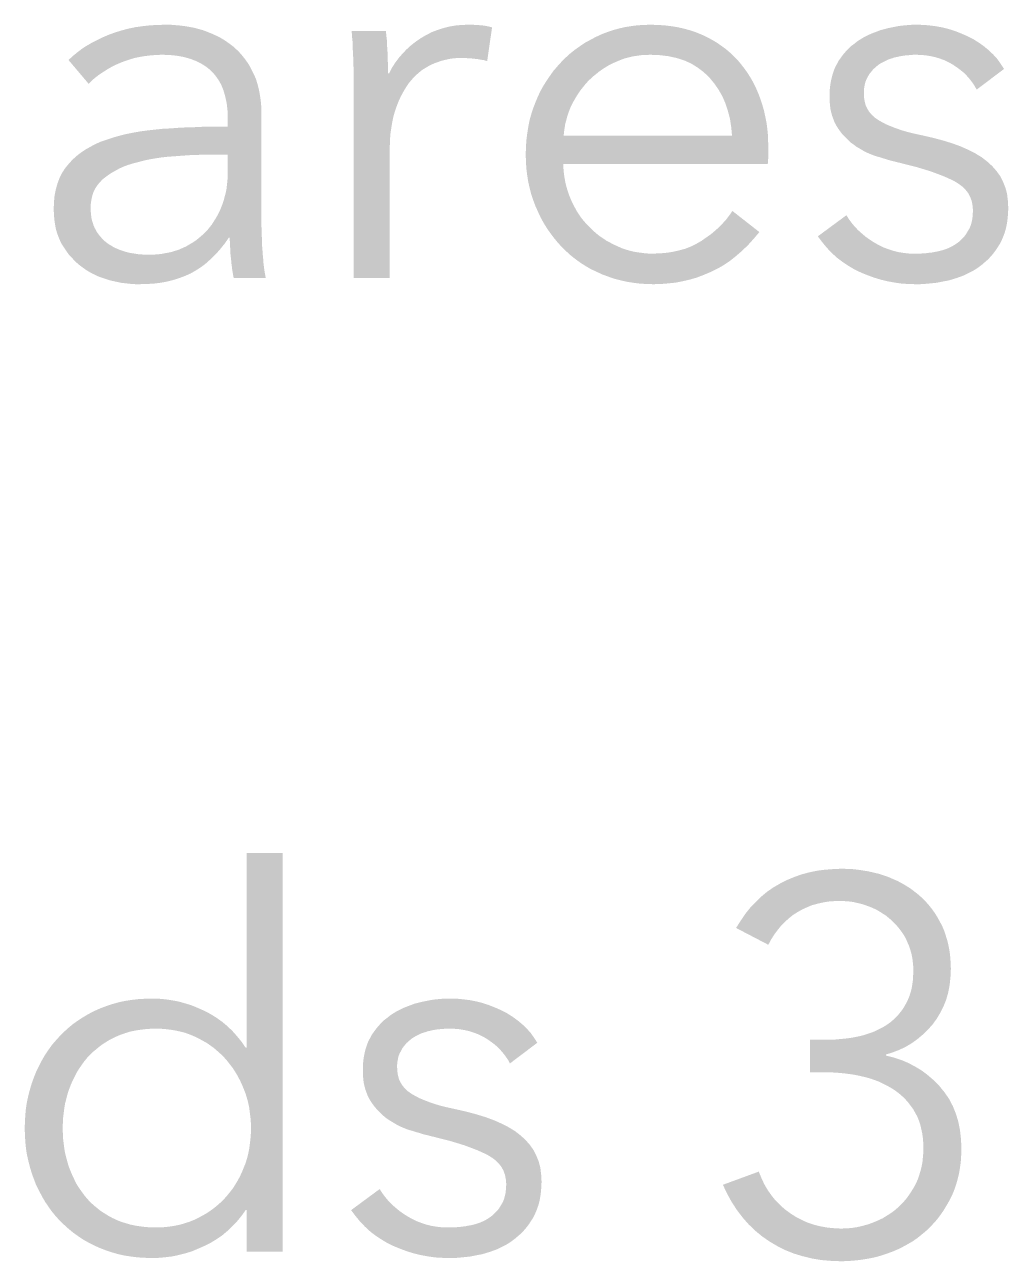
# Model space of a CAD drawing. Header units: millimetres. Extents: x 6 to 297, y 55 to 451.
# Drawn here: x 224.09 to 228.94, y 249.15 to 255.25 of the extents above; entities that cross this region are included whole.
import ezdxf

# ---------------------------------------------------------------- set-up
doc = ezdxf.new("R2010")
doc.units = ezdxf.units.MM
doc.layers.add('RASTER', color=7, linetype='Continuous')

msp = doc.modelspace()

# ---------------------------------------------------------------- hatches: boundary and pattern name
at = {"layer": 'RASTER'}
h = msp.add_hatch(color=7, dxfattribs=at)
h.paths.add_polyline_path([(225.091, 254.785), (225.09, 254.824), (225.086, 254.859), (225.079, 254.893), (225.07, 254.924), (225.059, 254.952), (225.044, 254.978), (225.027, 255.001), (225.008, 255.022), (224.986, 255.04), (224.961, 255.056), (224.935, 255.069), (224.906, 255.08), (224.874, 255.089), (224.841, 255.095), (224.804, 255.099), (224.766, 255.1), (224.739, 255.099), (224.712, 255.097), (224.686, 255.094), (224.661, 255.09), (224.636, 255.085), (224.611, 255.078), (224.587, 255.07), (224.563, 255.061), (224.54, 255.051), (224.518, 255.04), (224.497, 255.028), (224.477, 255.015), (224.457, 255.002), (224.439, 254.988), (224.421, 254.973), (224.405, 254.957), (224.306, 255.074), (224.325, 255.092), (224.347, 255.11), (224.369, 255.127), (224.393, 255.143), (224.419, 255.158), (224.446, 255.172), (224.475, 255.186), (224.505, 255.199), (224.536, 255.21), (224.568, 255.22), (224.602, 255.229), (224.636, 255.236), (224.672, 255.241), (224.708, 255.245), (224.746, 255.247), (224.784, 255.248), (224.809, 255.248), (224.833, 255.246), (224.856, 255.244), (224.88, 255.241), (224.903, 255.237), (224.925, 255.233), (224.947, 255.227), (224.969, 255.221), (224.99, 255.213), (225.01, 255.205), (225.03, 255.196), (225.049, 255.187), (225.068, 255.176), (225.086, 255.164), (225.103, 255.152), (225.12, 255.139), (225.135, 255.125), (225.15, 255.11), (225.164, 255.094), (225.177, 255.077), (225.19, 255.059), (225.201, 255.041), (225.211, 255.021), (225.221, 255.001), (225.23, 254.98), (225.237, 254.958), (225.243, 254.935), (225.248, 254.911), (225.252, 254.886), (225.255, 254.86), (225.257, 254.834), (225.257, 254.806), (225.257, 254.273), (225.257, 254.255), (225.258, 254.238), (225.258, 254.22), (225.259, 254.201), (225.259, 254.183), (225.26, 254.165), (225.261, 254.146), (225.263, 254.127), (225.264, 254.109), (225.266, 254.091), (225.267, 254.074), (225.269, 254.058), (225.271, 254.042), (225.273, 254.027), (225.276, 254.013), (225.278, 254), (225.12, 254), (225.118, 254.011), (225.116, 254.023), (225.114, 254.034), (225.112, 254.046), (225.111, 254.058), (225.109, 254.071), (225.108, 254.083), (225.107, 254.096), (225.105, 254.109), (225.104, 254.122), (225.103, 254.135), (225.103, 254.148), (225.102, 254.16), (225.102, 254.173), (225.101, 254.185), (225.101, 254.198), (225.096, 254.198), (225.075, 254.168), (225.053, 254.141), (225.031, 254.116), (225.007, 254.093), (224.984, 254.072), (224.959, 254.053), (224.934, 254.037), (224.908, 254.022), (224.881, 254.01), (224.852, 253.999), (224.823, 253.99), (224.792, 253.982), (224.759, 253.976), (224.726, 253.972), (224.691, 253.97), (224.654, 253.969), (224.637, 253.969), (224.619, 253.97), (224.601, 253.972), (224.583, 253.974), (224.565, 253.976), (224.547, 253.98), (224.528, 253.984), (224.51, 253.988), (224.492, 253.994), (224.474, 254), (224.456, 254.006), (224.439, 254.014), (224.422, 254.022), (224.406, 254.031), (224.39, 254.041), (224.375, 254.052), (224.36, 254.063), (224.345, 254.076), (224.332, 254.089), (224.319, 254.103), (224.306, 254.117), (224.295, 254.133), (224.284, 254.149), (224.273, 254.166), (224.264, 254.184), (224.256, 254.203), (224.249, 254.223), (224.243, 254.244), (224.239, 254.266), (224.236, 254.289), (224.234, 254.313), (224.233, 254.338), (224.234, 254.372), (224.237, 254.405), (224.243, 254.435), (224.251, 254.464), (224.261, 254.491), (224.273, 254.516), (224.288, 254.539), (224.305, 254.56), (224.323, 254.58), (224.343, 254.599), (224.365, 254.616), (224.388, 254.632), (224.413, 254.646), (224.439, 254.66), (224.466, 254.672), (224.496, 254.682), (224.526, 254.692), (224.558, 254.701), (224.59, 254.709), (224.624, 254.716), (224.659, 254.722), (224.695, 254.727), (224.732, 254.731), (224.77, 254.735), (224.809, 254.737), (224.848, 254.74), (224.888, 254.742), (224.928, 254.743), (224.968, 254.745), (225.009, 254.745), (225.05, 254.746), (225.091, 254.746)])
h.paths.add_polyline_path([(225.039, 254.608), (225.012, 254.608), (224.984, 254.608), (224.957, 254.607), (224.929, 254.606), (224.902, 254.605), (224.874, 254.603), (224.847, 254.601), (224.819, 254.599), (224.792, 254.597), (224.765, 254.594), (224.739, 254.59), (224.714, 254.586), (224.689, 254.581), (224.665, 254.575), (224.642, 254.569), (224.619, 254.563), (224.597, 254.556), (224.576, 254.548), (224.556, 254.539), (224.538, 254.529), (224.52, 254.519), (224.503, 254.508), (224.487, 254.496), (224.472, 254.484), (224.459, 254.47), (224.447, 254.455), (224.437, 254.44), (224.429, 254.423), (224.423, 254.405), (224.419, 254.387), (224.416, 254.367), (224.415, 254.346), (224.415, 254.33), (224.417, 254.315), (224.418, 254.3), (224.421, 254.286), (224.425, 254.273), (224.429, 254.26), (224.434, 254.248), (224.44, 254.237), (224.446, 254.226), (224.453, 254.216), (224.461, 254.206), (224.469, 254.197), (224.477, 254.188), (224.486, 254.18), (224.496, 254.172), (224.506, 254.165), (224.517, 254.159), (224.527, 254.152), (224.538, 254.147), (224.55, 254.142), (224.562, 254.137), (224.574, 254.133), (224.586, 254.129), (224.598, 254.126), (224.611, 254.123), (224.624, 254.121), (224.637, 254.119), (224.649, 254.117), (224.662, 254.116), (224.675, 254.115), (224.688, 254.115), (224.701, 254.114), (224.724, 254.115), (224.746, 254.116), (224.768, 254.119), (224.789, 254.123), (224.81, 254.127), (224.83, 254.133), (224.849, 254.139), (224.867, 254.147), (224.885, 254.155), (224.902, 254.165), (224.919, 254.175), (224.934, 254.185), (224.949, 254.197), (224.963, 254.209), (224.977, 254.222), (224.99, 254.235), (225.002, 254.25), (225.013, 254.264), (225.023, 254.28), (225.033, 254.295), (225.042, 254.312), (225.051, 254.329), (225.058, 254.346), (225.065, 254.364), (225.071, 254.382), (225.076, 254.401), (225.081, 254.42), (225.085, 254.439), (225.087, 254.458), (225.089, 254.478), (225.091, 254.497), (225.091, 254.517), (225.091, 254.608)], flags=0)
for points in [[(225.712, 254.949), (225.712, 254.962), (225.712, 254.975), (225.712, 254.99), (225.712, 255.006), (225.711, 255.022), (225.711, 255.039), (225.71, 255.057), (225.71, 255.076), (225.709, 255.096), (225.708, 255.114), (225.707, 255.133), (225.707, 255.15), (225.706, 255.168), (225.704, 255.185), (225.703, 255.201), (225.702, 255.217), (225.871, 255.217), (225.872, 255.204), (225.873, 255.191), (225.875, 255.178), (225.876, 255.165), (225.876, 255.151), (225.877, 255.137), (225.878, 255.122), (225.879, 255.108), (225.879, 255.093), (225.88, 255.079), (225.88, 255.066), (225.881, 255.053), (225.881, 255.041), (225.881, 255.03), (225.881, 255.019), (225.881, 255.009), (225.887, 255.009), (225.9, 255.035), (225.916, 255.06), (225.933, 255.083), (225.952, 255.105), (225.972, 255.126), (225.994, 255.146), (226.017, 255.164), (226.043, 255.182), (226.069, 255.197), (226.096, 255.211), (226.124, 255.222), (226.153, 255.231), (226.183, 255.239), (226.213, 255.244), (226.245, 255.247), (226.277, 255.248), (226.285, 255.248), (226.293, 255.248), (226.301, 255.248), (226.309, 255.247), (226.316, 255.247), (226.324, 255.247), (226.331, 255.246), (226.338, 255.245), (226.345, 255.245), (226.351, 255.244), (226.358, 255.243), (226.365, 255.242), (226.372, 255.24), (226.379, 255.239), (226.386, 255.237), (226.394, 255.235), (226.37, 255.069), (226.366, 255.07), (226.361, 255.071), (226.356, 255.073), (226.349, 255.074), (226.343, 255.075), (226.335, 255.076), (226.327, 255.078), (226.318, 255.079), (226.309, 255.08), (226.3, 255.081), (226.291, 255.082), (226.282, 255.083), (226.273, 255.083), (226.264, 255.084), (226.255, 255.084), (226.245, 255.084), (226.228, 255.084), (226.211, 255.083), (226.193, 255.081), (226.177, 255.078), (226.16, 255.074), (226.143, 255.07), (226.127, 255.064), (226.11, 255.058), (226.094, 255.051), (226.079, 255.043), (226.064, 255.034), (226.049, 255.025), (226.036, 255.014), (226.022, 255.002), (226.009, 254.99), (225.997, 254.976), (225.985, 254.962), (225.974, 254.946), (225.964, 254.93), (225.954, 254.913), (225.944, 254.894), (225.935, 254.875), (225.927, 254.855), (225.919, 254.833), (225.912, 254.811), (225.906, 254.788), (225.901, 254.763), (225.897, 254.737), (225.893, 254.711), (225.891, 254.683), (225.89, 254.654), (225.889, 254.624), (225.889, 254), (225.712, 254), (225.712, 254.949)], [(228.783, 254.928), (228.773, 254.947), (228.761, 254.964), (228.748, 254.981), (228.734, 254.997), (228.719, 255.012), (228.702, 255.026), (228.684, 255.039), (228.665, 255.052), (228.645, 255.063), (228.624, 255.073), (228.602, 255.081), (228.58, 255.088), (228.557, 255.093), (228.533, 255.097), (228.509, 255.099), (228.484, 255.1), (228.472, 255.1), (228.461, 255.099), (228.449, 255.098), (228.437, 255.097), (228.426, 255.096), (228.414, 255.094), (228.402, 255.092), (228.39, 255.089), (228.379, 255.087), (228.368, 255.083), (228.357, 255.08), (228.346, 255.076), (228.336, 255.071), (228.326, 255.066), (228.316, 255.061), (228.307, 255.056), (228.298, 255.05), (228.29, 255.043), (228.282, 255.036), (228.274, 255.029), (228.267, 255.021), (228.261, 255.013), (228.254, 255.005), (228.249, 254.996), (228.244, 254.986), (228.239, 254.977), (228.235, 254.967), (228.232, 254.956), (228.23, 254.945), (228.228, 254.934), (228.227, 254.922), (228.227, 254.91), (228.228, 254.889), (228.231, 254.87), (228.236, 254.851), (228.244, 254.834), (228.254, 254.818), (228.266, 254.804), (228.28, 254.791), (228.297, 254.779), (228.316, 254.768), (228.337, 254.757), (228.361, 254.747), (228.387, 254.737), (228.416, 254.727), (228.447, 254.718), (228.481, 254.71), (228.518, 254.702), (228.57, 254.69), (228.619, 254.677), (228.664, 254.663), (228.705, 254.648), (228.743, 254.631), (228.778, 254.613), (228.809, 254.594), (228.836, 254.573), (228.86, 254.551), (228.881, 254.527), (228.899, 254.502), (228.913, 254.474), (228.925, 254.445), (228.933, 254.414), (228.937, 254.381), (228.939, 254.346), (228.938, 254.32), (228.936, 254.296), (228.933, 254.272), (228.929, 254.25), (228.923, 254.228), (228.916, 254.208), (228.908, 254.189), (228.899, 254.17), (228.888, 254.153), (228.877, 254.136), (228.865, 254.12), (228.852, 254.105), (228.839, 254.091), (228.824, 254.078), (228.809, 254.065), (228.793, 254.053), (228.777, 254.042), (228.76, 254.032), (228.742, 254.023), (228.724, 254.014), (228.706, 254.007), (228.686, 254), (228.667, 253.994), (228.647, 253.988), (228.626, 253.984), (228.605, 253.98), (228.585, 253.976), (228.564, 253.974), (228.544, 253.972), (228.523, 253.97), (228.502, 253.969), (228.481, 253.969), (228.447, 253.97), (228.413, 253.972), (228.379, 253.977), (228.346, 253.983), (228.312, 253.991), (228.279, 254.001), (228.246, 254.013), (228.214, 254.026), (228.182, 254.041), (228.152, 254.059), (228.123, 254.078), (228.095, 254.099), (228.069, 254.123), (228.045, 254.148), (228.022, 254.176), (228, 254.205), (228.141, 254.309), (228.153, 254.29), (228.167, 254.271), (228.182, 254.253), (228.199, 254.235), (228.217, 254.219), (228.236, 254.203), (228.257, 254.188), (228.279, 254.174), (228.302, 254.161), (228.325, 254.15), (228.349, 254.141), (228.374, 254.133), (228.399, 254.127), (228.425, 254.123), (228.452, 254.12), (228.479, 254.12), (228.493, 254.12), (228.507, 254.12), (228.521, 254.121), (228.535, 254.122), (228.548, 254.124), (228.562, 254.125), (228.575, 254.128), (228.588, 254.13), (228.601, 254.133), (228.613, 254.136), (228.625, 254.14), (228.637, 254.144), (228.648, 254.149), (228.659, 254.154), (228.669, 254.16), (228.679, 254.166), (228.689, 254.173), (228.698, 254.18), (228.706, 254.188), (228.714, 254.196), (228.722, 254.204), (228.729, 254.213), (228.735, 254.223), (228.741, 254.233), (228.747, 254.243), (228.752, 254.254), (228.756, 254.266), (228.759, 254.278), (228.762, 254.291), (228.763, 254.304), (228.764, 254.318), (228.765, 254.333), (228.763, 254.356), (228.759, 254.378), (228.752, 254.398), (228.742, 254.417), (228.729, 254.434), (228.713, 254.45), (228.694, 254.464), (228.673, 254.477), (228.648, 254.489), (228.621, 254.501), (228.592, 254.512), (228.56, 254.524), (228.525, 254.535), (228.488, 254.546), (228.448, 254.556), (228.406, 254.567), (228.392, 254.57), (228.378, 254.574), (228.364, 254.577), (228.35, 254.581), (228.335, 254.586), (228.32, 254.59), (228.305, 254.595), (228.29, 254.599), (228.275, 254.604), (228.26, 254.61), (228.246, 254.616), (228.231, 254.623), (228.217, 254.631), (228.204, 254.639), (228.19, 254.647), (228.177, 254.657), (228.164, 254.666), (228.152, 254.677), (228.141, 254.688), (228.13, 254.699), (228.119, 254.711), (228.109, 254.724), (228.1, 254.737), (228.091, 254.751), (228.083, 254.766), (228.077, 254.782), (228.071, 254.798), (228.066, 254.816), (228.062, 254.834), (228.06, 254.853), (228.058, 254.873), (228.058, 254.894), (228.058, 254.917), (228.06, 254.939), (228.063, 254.961), (228.067, 254.981), (228.072, 255.001), (228.078, 255.019), (228.085, 255.037), (228.094, 255.054), (228.103, 255.071), (228.114, 255.086), (228.125, 255.101), (228.137, 255.115), (228.149, 255.128), (228.162, 255.141), (228.177, 255.152), (228.192, 255.164), (228.207, 255.174), (228.223, 255.184), (228.24, 255.193), (228.257, 255.201), (228.274, 255.208), (228.293, 255.215), (228.311, 255.222), (228.331, 255.227), (228.35, 255.232), (228.37, 255.236), (228.39, 255.24), (228.41, 255.243), (228.43, 255.245), (228.451, 255.247), (228.471, 255.248), (228.492, 255.248), (228.524, 255.247), (228.555, 255.244), (228.586, 255.24), (228.617, 255.234), (228.648, 255.226), (228.679, 255.216), (228.709, 255.204), (228.739, 255.191), (228.768, 255.176), (228.795, 255.159), (228.82, 255.141), (228.843, 255.122), (228.865, 255.101), (228.885, 255.079), (228.902, 255.055), (228.918, 255.03)], [(227.961, 250.245), (228.042, 250.245), (228.064, 250.245), (228.086, 250.246), (228.107, 250.248), (228.128, 250.25), (228.148, 250.252), (228.169, 250.255), (228.189, 250.259), (228.208, 250.263), (228.228, 250.268), (228.246, 250.274), (228.264, 250.28), (228.282, 250.287), (228.298, 250.295), (228.314, 250.303), (228.33, 250.312), (228.345, 250.322), (228.359, 250.332), (228.373, 250.344), (228.385, 250.356), (228.397, 250.368), (228.408, 250.382), (228.419, 250.396), (228.428, 250.411), (228.437, 250.427), (228.445, 250.444), (228.452, 250.461), (228.458, 250.48), (228.463, 250.499), (228.466, 250.519), (228.469, 250.539), (228.47, 250.561), (228.471, 250.583), (228.471, 250.602), (228.469, 250.621), (228.467, 250.64), (228.464, 250.658), (228.46, 250.675), (228.455, 250.692), (228.449, 250.709), (228.442, 250.725), (228.435, 250.741), (228.427, 250.756), (228.418, 250.77), (228.408, 250.784), (228.398, 250.797), (228.387, 250.81), (228.375, 250.822), (228.363, 250.834), (228.35, 250.845), (228.337, 250.856), (228.323, 250.865), (228.309, 250.874), (228.294, 250.883), (228.278, 250.891), (228.262, 250.898), (228.246, 250.904), (228.229, 250.91), (228.213, 250.915), (228.195, 250.919), (228.178, 250.923), (228.161, 250.926), (228.143, 250.927), (228.125, 250.929), (228.107, 250.929), (228.078, 250.928), (228.05, 250.926), (228.023, 250.921), (227.997, 250.915), (227.971, 250.908), (227.947, 250.898), (227.923, 250.887), (227.9, 250.874), (227.878, 250.86), (227.858, 250.844), (227.838, 250.826), (227.819, 250.807), (227.802, 250.786), (227.785, 250.763), (227.77, 250.739), (227.756, 250.713), (227.597, 250.796), (227.62, 250.832), (227.643, 250.866), (227.668, 250.897), (227.695, 250.925), (227.723, 250.952), (227.752, 250.976), (227.783, 250.997), (227.816, 251.016), (227.85, 251.033), (227.884, 251.047), (227.92, 251.06), (227.958, 251.07), (227.996, 251.078), (228.035, 251.083), (228.076, 251.086), (228.117, 251.088), (228.145, 251.087), (228.171, 251.086), (228.198, 251.083), (228.224, 251.079), (228.249, 251.075), (228.275, 251.069), (228.3, 251.063), (228.324, 251.055), (228.348, 251.047), (228.371, 251.037), (228.394, 251.027), (228.416, 251.015), (228.437, 251.003), (228.457, 250.99), (228.477, 250.975), (228.496, 250.96), (228.514, 250.944), (228.531, 250.927), (228.547, 250.909), (228.562, 250.89), (228.576, 250.871), (228.589, 250.85), (228.601, 250.828), (228.613, 250.806), (228.623, 250.782), (228.631, 250.758), (228.639, 250.732), (228.645, 250.706), (228.65, 250.679), (228.653, 250.652), (228.655, 250.623), (228.656, 250.594), (228.654, 250.553), (228.65, 250.515), (228.643, 250.478), (228.633, 250.443), (228.62, 250.41), (228.604, 250.378), (228.586, 250.348), (228.565, 250.319), (228.541, 250.293), (228.516, 250.269), (228.49, 250.247), (228.462, 250.227), (228.433, 250.21), (228.402, 250.195), (228.37, 250.183), (228.336, 250.172), (228.336, 250.167), (228.375, 250.157), (228.412, 250.145), (228.447, 250.13), (228.481, 250.112), (228.514, 250.092), (228.544, 250.069), (228.574, 250.043), (228.601, 250.015), (228.626, 249.984), (228.648, 249.952), (228.666, 249.917), (228.681, 249.88), (228.693, 249.84), (228.701, 249.799), (228.706, 249.755), (228.708, 249.71), (228.707, 249.677), (228.705, 249.645), (228.701, 249.614), (228.696, 249.584), (228.689, 249.556), (228.681, 249.528), (228.671, 249.5), (228.66, 249.474), (228.647, 249.449), (228.633, 249.425), (228.619, 249.402), (228.603, 249.379), (228.587, 249.358), (228.569, 249.338), (228.55, 249.318), (228.531, 249.3), (228.51, 249.283), (228.489, 249.266), (228.467, 249.251), (228.443, 249.237), (228.419, 249.224), (228.395, 249.212), (228.369, 249.201), (228.342, 249.191), (228.315, 249.182), (228.288, 249.174), (228.26, 249.168), (228.231, 249.163), (228.203, 249.159), (228.174, 249.156), (228.145, 249.154), (228.115, 249.153), (228.065, 249.155), (228.017, 249.159), (227.97, 249.167), (227.925, 249.178), (227.882, 249.191), (227.84, 249.208), (227.8, 249.228), (227.761, 249.251), (227.725, 249.276), (227.69, 249.305), (227.658, 249.336), (227.629, 249.369), (227.601, 249.406), (227.576, 249.444), (227.553, 249.486), (227.532, 249.53), (227.709, 249.595), (227.722, 249.563), (227.736, 249.533), (227.753, 249.504), (227.772, 249.477), (227.792, 249.452), (227.815, 249.429), (227.839, 249.408), (227.865, 249.389), (227.893, 249.371), (227.922, 249.356), (227.951, 249.343), (227.982, 249.333), (228.014, 249.325), (228.047, 249.319), (228.08, 249.316), (228.115, 249.314), (228.134, 249.315), (228.154, 249.316), (228.173, 249.318), (228.192, 249.321), (228.211, 249.325), (228.23, 249.33), (228.248, 249.335), (228.267, 249.342), (228.285, 249.349), (228.303, 249.357), (228.32, 249.365), (228.336, 249.375), (228.352, 249.385), (228.368, 249.396), (228.383, 249.407), (228.397, 249.42), (228.411, 249.433), (228.423, 249.446), (228.436, 249.461), (228.447, 249.476), (228.458, 249.492), (228.468, 249.508), (228.478, 249.525), (228.487, 249.543), (228.495, 249.562), (228.501, 249.581), (228.507, 249.601), (228.512, 249.621), (228.516, 249.642), (228.518, 249.664), (228.52, 249.687), (228.52, 249.71), (228.52, 249.735), (228.518, 249.76), (228.515, 249.783), (228.51, 249.805), (228.505, 249.827), (228.498, 249.847), (228.49, 249.867), (228.48, 249.885), (228.47, 249.903), (228.458, 249.919), (228.446, 249.935), (228.433, 249.95), (228.419, 249.964), (228.404, 249.977), (228.389, 249.989), (228.372, 250.001), (228.355, 250.011), (228.337, 250.021), (228.319, 250.03), (228.3, 250.039), (228.281, 250.046), (228.261, 250.053), (228.24, 250.059), (228.219, 250.064), (228.197, 250.069), (228.176, 250.073), (228.154, 250.076), (228.132, 250.079), (228.11, 250.081), (228.087, 250.083), (228.065, 250.084), (228.042, 250.084), (227.961, 250.084)], [(226.482, 250.128), (226.472, 250.147), (226.46, 250.164), (226.447, 250.181), (226.433, 250.197), (226.418, 250.212), (226.401, 250.226), (226.383, 250.239), (226.364, 250.252), (226.344, 250.263), (226.323, 250.273), (226.301, 250.281), (226.279, 250.288), (226.256, 250.293), (226.232, 250.297), (226.208, 250.299), (226.183, 250.3), (226.171, 250.3), (226.16, 250.299), (226.148, 250.298), (226.136, 250.297), (226.125, 250.296), (226.113, 250.294), (226.101, 250.292), (226.089, 250.289), (226.078, 250.287), (226.067, 250.283), (226.056, 250.28), (226.045, 250.276), (226.035, 250.271), (226.025, 250.266), (226.015, 250.261), (226.006, 250.256), (225.997, 250.25), (225.989, 250.243), (225.981, 250.236), (225.973, 250.229), (225.966, 250.221), (225.96, 250.213), (225.953, 250.205), (225.948, 250.196), (225.943, 250.186), (225.938, 250.177), (225.934, 250.167), (225.931, 250.156), (225.929, 250.145), (225.927, 250.134), (225.926, 250.122), (225.926, 250.11), (225.927, 250.089), (225.93, 250.07), (225.935, 250.051), (225.943, 250.034), (225.953, 250.018), (225.965, 250.004), (225.979, 249.991), (225.996, 249.979), (226.015, 249.968), (226.036, 249.957), (226.06, 249.947), (226.086, 249.937), (226.115, 249.927), (226.146, 249.918), (226.18, 249.91), (226.217, 249.902), (226.269, 249.89), (226.318, 249.877), (226.363, 249.863), (226.404, 249.848), (226.442, 249.831), (226.477, 249.813), (226.508, 249.794), (226.535, 249.773), (226.559, 249.751), (226.58, 249.727), (226.598, 249.702), (226.612, 249.674), (226.624, 249.645), (226.632, 249.614), (226.636, 249.581), (226.638, 249.546), (226.637, 249.52), (226.635, 249.496), (226.632, 249.472), (226.628, 249.45), (226.622, 249.428), (226.615, 249.408), (226.607, 249.389), (226.598, 249.37), (226.587, 249.353), (226.576, 249.336), (226.564, 249.32), (226.551, 249.305), (226.538, 249.291), (226.523, 249.278), (226.508, 249.265), (226.492, 249.253), (226.476, 249.242), (226.459, 249.232), (226.441, 249.223), (226.423, 249.214), (226.405, 249.207), (226.385, 249.2), (226.366, 249.194), (226.346, 249.188), (226.325, 249.184), (226.304, 249.18), (226.284, 249.176), (226.263, 249.174), (226.243, 249.172), (226.222, 249.17), (226.201, 249.169), (226.18, 249.169), (226.146, 249.17), (226.112, 249.172), (226.078, 249.177), (226.045, 249.183), (226.011, 249.191), (225.978, 249.201), (225.945, 249.213), (225.913, 249.226), (225.881, 249.241), (225.851, 249.259), (225.822, 249.278), (225.794, 249.299), (225.768, 249.323), (225.744, 249.348), (225.721, 249.376), (225.699, 249.405), (225.84, 249.509), (225.852, 249.49), (225.866, 249.471), (225.881, 249.453), (225.898, 249.435), (225.916, 249.419), (225.935, 249.403), (225.956, 249.388), (225.978, 249.374), (226.001, 249.361), (226.024, 249.35), (226.048, 249.341), (226.073, 249.333), (226.098, 249.327), (226.124, 249.323), (226.151, 249.32), (226.178, 249.32), (226.192, 249.32), (226.206, 249.32), (226.22, 249.321), (226.234, 249.322), (226.247, 249.324), (226.261, 249.325), (226.274, 249.328), (226.287, 249.33), (226.3, 249.333), (226.312, 249.336), (226.324, 249.34), (226.336, 249.344), (226.347, 249.349), (226.358, 249.354), (226.368, 249.36), (226.378, 249.366), (226.388, 249.373), (226.397, 249.38), (226.405, 249.388), (226.413, 249.396), (226.421, 249.404), (226.428, 249.413), (226.434, 249.423), (226.44, 249.433), (226.446, 249.443), (226.451, 249.454), (226.455, 249.466), (226.458, 249.478), (226.461, 249.491), (226.462, 249.504), (226.463, 249.518), (226.464, 249.533), (226.462, 249.556), (226.458, 249.578), (226.451, 249.598), (226.441, 249.617), (226.428, 249.634), (226.412, 249.65), (226.393, 249.664), (226.372, 249.677), (226.347, 249.689), (226.32, 249.701), (226.291, 249.712), (226.259, 249.724), (226.224, 249.735), (226.187, 249.746), (226.147, 249.756), (226.105, 249.767), (226.091, 249.77), (226.077, 249.774), (226.063, 249.777), (226.049, 249.781), (226.034, 249.786), (226.019, 249.79), (226.004, 249.795), (225.989, 249.799), (225.974, 249.804), (225.959, 249.81), (225.945, 249.816), (225.93, 249.823), (225.916, 249.831), (225.903, 249.839), (225.889, 249.847), (225.876, 249.856), (225.863, 249.866), (225.851, 249.877), (225.84, 249.888), (225.829, 249.899), (225.818, 249.911), (225.808, 249.924), (225.799, 249.937), (225.79, 249.951), (225.782, 249.966), (225.776, 249.982), (225.77, 249.998), (225.765, 250.016), (225.761, 250.034), (225.759, 250.053), (225.757, 250.073), (225.757, 250.094), (225.757, 250.117), (225.759, 250.139), (225.762, 250.161), (225.766, 250.181), (225.771, 250.201), (225.777, 250.219), (225.784, 250.237), (225.793, 250.254), (225.802, 250.271), (225.813, 250.286), (225.824, 250.301), (225.836, 250.315), (225.848, 250.328), (225.861, 250.341), (225.876, 250.352), (225.891, 250.364), (225.906, 250.374), (225.922, 250.384), (225.939, 250.393), (225.956, 250.401), (225.973, 250.408), (225.992, 250.415), (226.01, 250.422), (226.03, 250.427), (226.049, 250.432), (226.069, 250.436), (226.089, 250.44), (226.109, 250.443), (226.129, 250.445), (226.15, 250.447), (226.17, 250.448), (226.191, 250.448), (226.223, 250.447), (226.254, 250.444), (226.285, 250.44), (226.316, 250.434), (226.347, 250.426), (226.378, 250.416), (226.408, 250.404), (226.438, 250.391), (226.467, 250.376), (226.494, 250.359), (226.519, 250.341), (226.542, 250.322), (226.564, 250.301), (226.584, 250.279), (226.601, 250.255), (226.617, 250.23)]]:
    msp.add_hatch(color=7, dxfattribs=at).paths.add_polyline_path(points)
h = msp.add_hatch(color=7, dxfattribs=at)
h.paths.add_polyline_path([(227.577, 254.702), (227.573, 254.744), (227.567, 254.784), (227.557, 254.822), (227.545, 254.859), (227.53, 254.894), (227.512, 254.926), (227.49, 254.958), (227.466, 254.987), (227.439, 255.013), (227.409, 255.036), (227.377, 255.056), (227.342, 255.072), (227.304, 255.084), (227.263, 255.093), (227.22, 255.098), (227.174, 255.1), (227.152, 255.099), (227.13, 255.098), (227.109, 255.095), (227.088, 255.092), (227.068, 255.087), (227.048, 255.082), (227.029, 255.075), (227.01, 255.067), (226.991, 255.059), (226.973, 255.05), (226.956, 255.04), (226.939, 255.029), (226.923, 255.018), (226.907, 255.005), (226.892, 254.993), (226.877, 254.979), (226.863, 254.965), (226.85, 254.95), (226.838, 254.935), (226.826, 254.919), (226.815, 254.903), (226.805, 254.886), (226.795, 254.869), (226.786, 254.852), (226.778, 254.834), (226.771, 254.815), (226.765, 254.797), (226.76, 254.778), (226.755, 254.76), (226.752, 254.741), (226.749, 254.721), (226.747, 254.702)], flags=0)
h.paths.add_polyline_path([(227.756, 254.645), (227.756, 254.64), (227.756, 254.636), (227.756, 254.631), (227.756, 254.626), (227.756, 254.621), (227.756, 254.616), (227.756, 254.611), (227.756, 254.606), (227.756, 254.601), (227.756, 254.595), (227.756, 254.59), (227.755, 254.584), (227.755, 254.579), (227.755, 254.573), (227.754, 254.567), (227.753, 254.562), (226.745, 254.562), (226.746, 254.539), (226.748, 254.517), (226.751, 254.495), (226.755, 254.473), (226.76, 254.452), (226.766, 254.431), (226.773, 254.41), (226.781, 254.39), (226.79, 254.37), (226.8, 254.351), (226.81, 254.332), (226.821, 254.315), (226.833, 254.297), (226.846, 254.281), (226.86, 254.265), (226.875, 254.25), (226.89, 254.235), (226.906, 254.221), (226.922, 254.208), (226.94, 254.196), (226.957, 254.184), (226.976, 254.174), (226.995, 254.164), (227.015, 254.155), (227.035, 254.146), (227.056, 254.139), (227.077, 254.133), (227.099, 254.128), (227.121, 254.125), (227.143, 254.122), (227.166, 254.12), (227.189, 254.12), (227.223, 254.121), (227.256, 254.124), (227.287, 254.129), (227.318, 254.136), (227.347, 254.144), (227.375, 254.155), (227.401, 254.168), (227.427, 254.183), (227.451, 254.2), (227.474, 254.216), (227.495, 254.234), (227.515, 254.252), (227.533, 254.271), (227.55, 254.29), (227.565, 254.31), (227.579, 254.33), (227.712, 254.226), (227.684, 254.193), (227.656, 254.162), (227.627, 254.134), (227.597, 254.108), (227.567, 254.084), (227.536, 254.063), (227.504, 254.045), (227.471, 254.029), (227.438, 254.015), (227.404, 254.002), (227.37, 253.992), (227.335, 253.984), (227.3, 253.977), (227.263, 253.973), (227.227, 253.97), (227.189, 253.969), (227.156, 253.97), (227.123, 253.972), (227.091, 253.976), (227.059, 253.981), (227.028, 253.988), (226.997, 253.996), (226.968, 254.006), (226.938, 254.017), (226.91, 254.03), (226.882, 254.043), (226.856, 254.058), (226.831, 254.074), (226.806, 254.092), (226.783, 254.11), (226.761, 254.13), (226.739, 254.151), (226.719, 254.173), (226.7, 254.196), (226.682, 254.22), (226.665, 254.244), (226.649, 254.27), (226.634, 254.297), (226.621, 254.325), (226.608, 254.354), (226.597, 254.383), (226.587, 254.413), (226.579, 254.444), (226.572, 254.476), (226.567, 254.508), (226.563, 254.541), (226.561, 254.574), (226.56, 254.608), (226.561, 254.643), (226.563, 254.676), (226.567, 254.709), (226.572, 254.741), (226.578, 254.773), (226.586, 254.803), (226.596, 254.834), (226.607, 254.863), (226.619, 254.892), (226.632, 254.92), (226.647, 254.947), (226.663, 254.972), (226.68, 254.997), (226.697, 255.021), (226.717, 255.044), (226.737, 255.066), (226.758, 255.087), (226.78, 255.107), (226.803, 255.125), (226.827, 255.142), (226.852, 255.159), (226.878, 255.173), (226.904, 255.187), (226.932, 255.2), (226.96, 255.211), (226.989, 255.221), (227.018, 255.229), (227.048, 255.236), (227.079, 255.241), (227.11, 255.245), (227.141, 255.247), (227.174, 255.248), (227.209, 255.247), (227.243, 255.245), (227.276, 255.241), (227.308, 255.236), (227.339, 255.229), (227.369, 255.221), (227.398, 255.211), (227.426, 255.2), (227.453, 255.187), (227.478, 255.174), (227.503, 255.159), (227.526, 255.143), (227.548, 255.127), (227.569, 255.109), (227.589, 255.09), (227.608, 255.07), (227.625, 255.049), (227.642, 255.027), (227.657, 255.005), (227.672, 254.981), (227.685, 254.957), (227.697, 254.932), (227.708, 254.906), (227.718, 254.879), (227.727, 254.851), (227.735, 254.823), (227.741, 254.795), (227.747, 254.766), (227.751, 254.736), (227.754, 254.706), (227.755, 254.676), (227.756, 254.645)])
h = msp.add_hatch(color=7, dxfattribs=at)
h.paths.add_polyline_path([(225.179, 249.405), (225.159, 249.377), (225.137, 249.35), (225.114, 249.326), (225.09, 249.303), (225.064, 249.281), (225.036, 249.262), (225.007, 249.244), (224.977, 249.229), (224.945, 249.215), (224.914, 249.202), (224.882, 249.192), (224.85, 249.184), (224.818, 249.177), (224.785, 249.173), (224.752, 249.17), (224.719, 249.169), (224.684, 249.17), (224.649, 249.172), (224.616, 249.176), (224.583, 249.181), (224.551, 249.188), (224.52, 249.197), (224.49, 249.207), (224.461, 249.218), (224.432, 249.231), (224.405, 249.245), (224.378, 249.26), (224.353, 249.277), (224.329, 249.294), (224.306, 249.313), (224.284, 249.333), (224.263, 249.353), (224.243, 249.375), (224.224, 249.398), (224.207, 249.422), (224.19, 249.447), (224.175, 249.473), (224.161, 249.5), (224.147, 249.527), (224.136, 249.556), (224.125, 249.586), (224.116, 249.616), (224.108, 249.647), (224.101, 249.678), (224.096, 249.71), (224.093, 249.742), (224.091, 249.775), (224.09, 249.808), (224.091, 249.842), (224.093, 249.875), (224.096, 249.907), (224.101, 249.939), (224.108, 249.97), (224.116, 250.001), (224.125, 250.031), (224.136, 250.061), (224.147, 250.089), (224.161, 250.117), (224.175, 250.144), (224.19, 250.17), (224.207, 250.195), (224.224, 250.219), (224.243, 250.241), (224.263, 250.263), (224.284, 250.284), (224.306, 250.304), (224.329, 250.323), (224.353, 250.34), (224.378, 250.356), (224.405, 250.372), (224.432, 250.386), (224.461, 250.399), (224.49, 250.41), (224.52, 250.42), (224.551, 250.429), (224.583, 250.436), (224.616, 250.441), (224.649, 250.445), (224.684, 250.447), (224.719, 250.448), (224.752, 250.447), (224.785, 250.444), (224.818, 250.439), (224.85, 250.433), (224.882, 250.424), (224.914, 250.414), (224.945, 250.401), (224.977, 250.387), (225.007, 250.371), (225.036, 250.353), (225.064, 250.333), (225.09, 250.311), (225.114, 250.288), (225.137, 250.262), (225.159, 250.235), (225.179, 250.206), (225.185, 250.206), (225.185, 251.166), (225.361, 251.166), (225.361, 249.2), (225.185, 249.2), (225.185, 249.405)])
h.paths.add_polyline_path([(224.277, 249.808), (224.278, 249.783), (224.279, 249.758), (224.282, 249.734), (224.285, 249.71), (224.289, 249.686), (224.295, 249.663), (224.301, 249.64), (224.308, 249.617), (224.317, 249.595), (224.326, 249.574), (224.336, 249.553), (224.346, 249.533), (224.358, 249.514), (224.371, 249.496), (224.384, 249.478), (224.398, 249.461), (224.413, 249.445), (224.429, 249.43), (224.446, 249.416), (224.463, 249.402), (224.482, 249.39), (224.501, 249.378), (224.521, 249.367), (224.542, 249.357), (224.564, 249.348), (224.587, 249.341), (224.61, 249.334), (224.634, 249.329), (224.659, 249.325), (224.684, 249.322), (224.71, 249.32), (224.737, 249.32), (224.763, 249.32), (224.787, 249.322), (224.811, 249.325), (224.835, 249.329), (224.858, 249.334), (224.881, 249.341), (224.903, 249.348), (224.925, 249.357), (224.946, 249.367), (224.966, 249.378), (224.986, 249.389), (225.005, 249.402), (225.023, 249.415), (225.04, 249.429), (225.057, 249.444), (225.073, 249.46), (225.088, 249.477), (225.102, 249.494), (225.116, 249.512), (225.128, 249.531), (225.14, 249.551), (225.151, 249.571), (225.161, 249.593), (225.17, 249.615), (225.179, 249.637), (225.186, 249.66), (225.192, 249.684), (225.197, 249.708), (225.2, 249.732), (225.203, 249.757), (225.205, 249.783), (225.205, 249.808), (225.205, 249.834), (225.203, 249.86), (225.2, 249.884), (225.197, 249.909), (225.192, 249.933), (225.186, 249.956), (225.179, 249.979), (225.17, 250.002), (225.161, 250.024), (225.151, 250.045), (225.14, 250.066), (225.128, 250.086), (225.116, 250.105), (225.102, 250.123), (225.088, 250.141), (225.073, 250.158), (225.057, 250.174), (225.04, 250.189), (225.023, 250.204), (225.005, 250.217), (224.986, 250.23), (224.966, 250.241), (224.946, 250.252), (224.925, 250.262), (224.903, 250.271), (224.881, 250.279), (224.858, 250.285), (224.835, 250.29), (224.811, 250.294), (224.787, 250.297), (224.763, 250.299), (224.737, 250.3), (224.71, 250.299), (224.684, 250.297), (224.659, 250.294), (224.634, 250.29), (224.61, 250.285), (224.587, 250.278), (224.564, 250.27), (224.542, 250.261), (224.521, 250.251), (224.501, 250.24), (224.482, 250.228), (224.463, 250.215), (224.446, 250.201), (224.429, 250.187), (224.413, 250.172), (224.398, 250.156), (224.384, 250.139), (224.371, 250.121), (224.358, 250.102), (224.346, 250.083), (224.336, 250.063), (224.326, 250.043), (224.317, 250.022), (224.308, 249.999), (224.301, 249.977), (224.295, 249.954), (224.289, 249.931), (224.285, 249.907), (224.282, 249.883), (224.279, 249.858), (224.278, 249.834), (224.277, 249.808)], flags=0)

doc.saveas('drawing.dxf')
